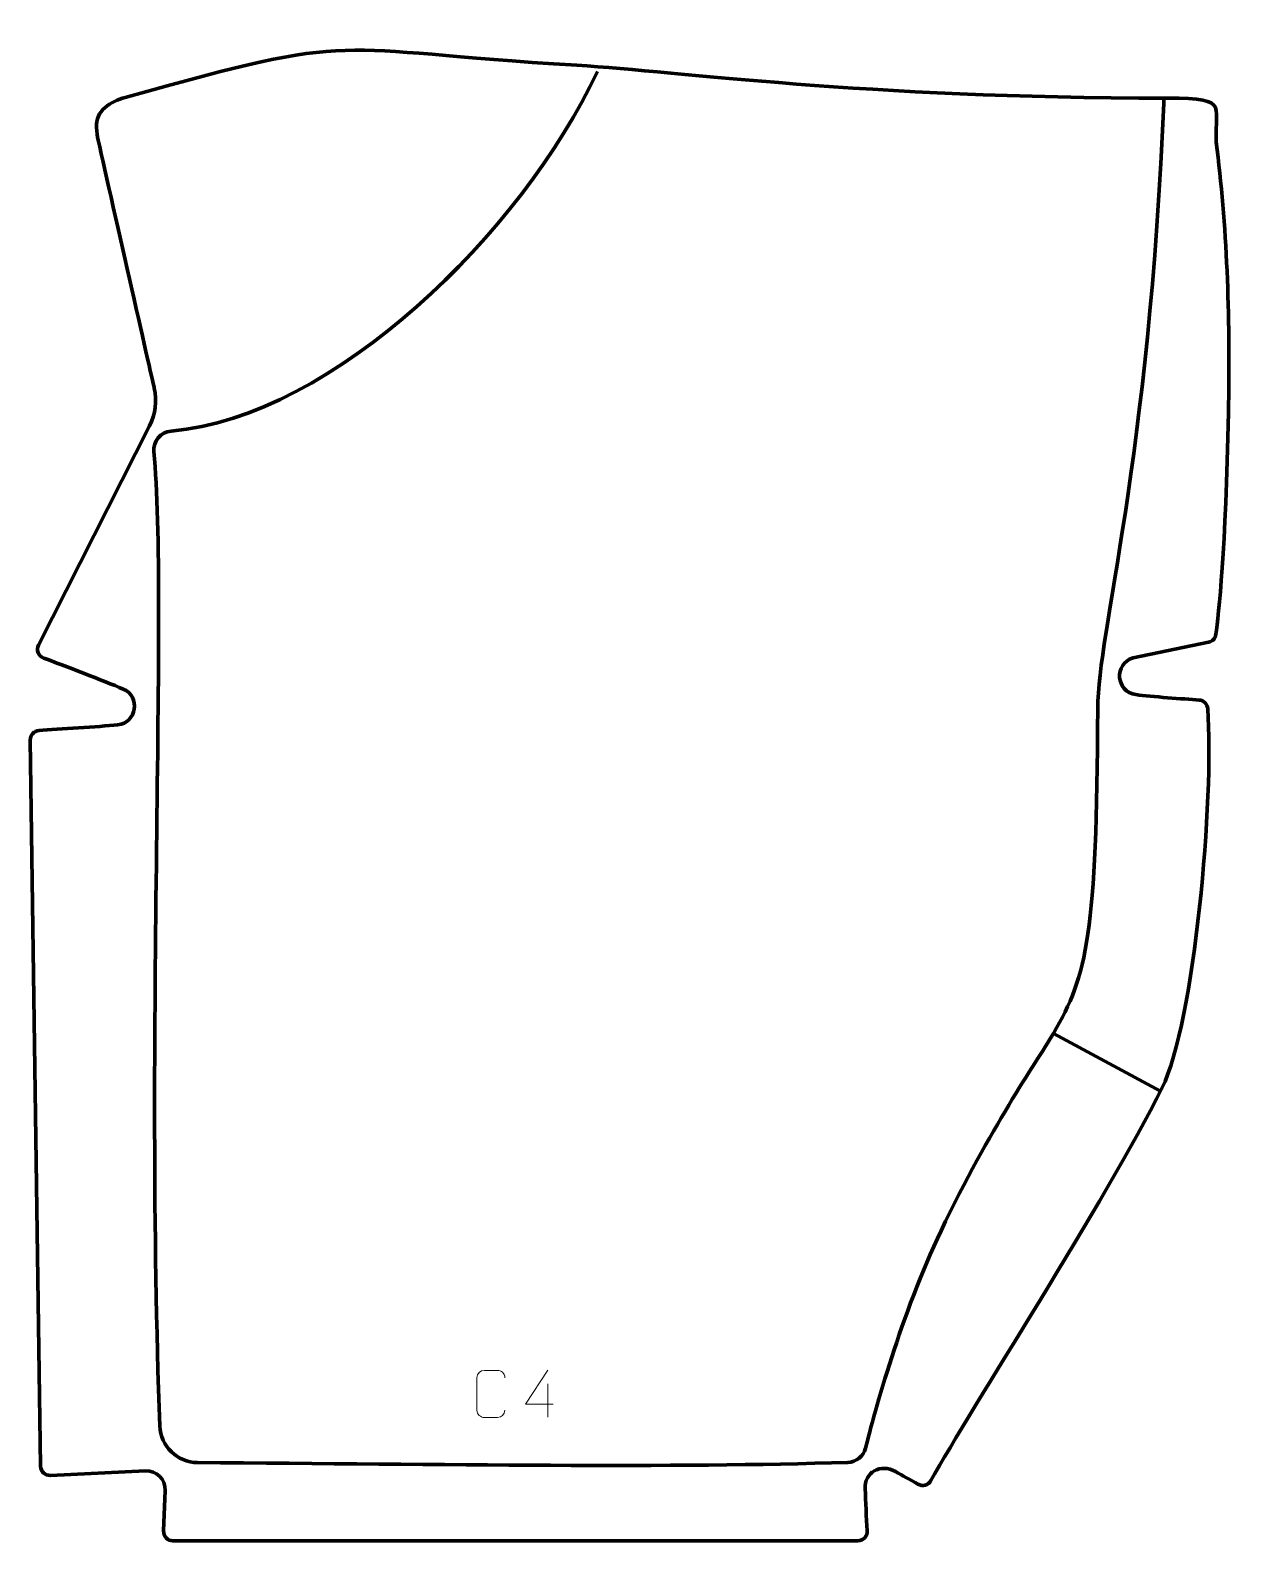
# Model space of a CAD drawing. Header units: millimetres. Extents: x -318 to 321, y -431 to 369.
import ezdxf

# ---------------------------------------------------------------- set-up
doc = ezdxf.new("R2010")
doc.units = ezdxf.units.MM
doc.header["$MEASUREMENT"] = 0
for name, color, linetype in [('layer 1', 7, 'Continuous'), ('layer 2', 7, 'Continuous'), ('layer 3', 7, 'Continuous')]:
    doc.layers.add(name, color=color, linetype=linetype)

msp = doc.modelspace()

# ---------------------------------------------------------------- linework, layer by layer
at = {"layer": 'layer 1', "color": 250, "lineweight": 9}
for points, knots in [([(-66.0503, -362.3213), (-66.1901, -364.6447), (-67.8673, -366.1243), (-70.015, -366.1351), (-70.015, -366.1351), (-72.3469, -366.1347), (-74.6788, -366.1347), (-77.0103, -366.1351), (-77.0103, -366.1351), (-78.9353, -366.2405), (-80.9074, -364.356), (-80.8962, -362.3387), (-80.8962, -362.3387), (-80.8958, -356.5686), (-80.8958, -350.7989), (-80.8962, -345.0296), (-80.8962, -345.0296), (-80.892, -342.8915), (-79.1453, -341.1723), (-76.9929, -341.1858), (-76.9929, -341.1858), (-74.6672, -341.1858), (-72.3411, -341.1858), (-70.015, -341.1858), (-70.015, -341.1858), (-68.0684, -341.1503), (-66.077, -342.6418), (-66.0503, -345.0794)], [0, 0, 0, 0, 0.125, 0.125, 0.125, 0.125, 0.25, 0.25, 0.25, 0.25, 0.375, 0.375, 0.375, 0.375, 0.5, 0.5, 0.5, 0.5, 0.625, 0.625, 0.625, 0.625, 0.75, 0.75, 0.75, 0.75, 1, 1, 1, 1]), ([(-40.4243, -359.1241), (-40.4243, -359.1241), (-55.246, -359.1241), (-55.246, -359.1241), (-55.246, -359.1241), (-55.246, -359.1241), (-43.3684, -341.0536), (-43.3684, -341.0536)], [0, 0, 0, 0, 0.33333333, 0.33333333, 0.33333333, 0.33333333, 1, 1, 1, 1])]:
    msp.add_open_spline(points, degree=3, knots=knots, dxfattribs=at)
msp.add_open_spline([(-43.3684, -348.363), (-43.3684, -348.363), (-43.3684, -366.0277), (-43.3684, -366.0277)], degree=3, dxfattribs=at)
at = {"layer": 'layer 2', "color": 12, "lineweight": 200}
msp.add_open_spline([(121.0181, -431.4985), (121.0181, -431.4985), (-242.0523, -431.4985), (-242.0523, -431.4985), (-242.0523, -431.4985), (-244.8916, -431.4985), (-247.161, -429.1399), (-247.0485, -426.3063), (-247.0485, -426.3063), (-247.0485, -426.3063), (-246.1936, -404.7869), (-246.1936, -404.7869), (-246.1936, -404.7869), (-245.9608, -398.9308), (-250.8034, -394.1337), (-256.6648, -394.4145), (-256.6648, -394.4145), (-256.6648, -394.4145), (-307.033, -396.8282), (-307.033, -396.8282), (-307.033, -396.8282), (-309.8574, -396.9634), (-312.2319, -394.7341), (-312.2721, -391.9102), (-312.2721, -391.9102), (-312.2721, -391.9102), (-317.7102, -7.0494), (-317.7102, -7.0494), (-317.7102, -7.0494), (-317.7475, -4.3919), (-315.6948, -2.1676), (-313.0394, -1.9958), (-313.0394, -1.9958), (-302.6254, -1.3227), (-281.7918, -0.0143), (-271.4, 0.9428), (-271.4, 0.9428), (-261.2809, 1.8745), (-259.0521, 16.0463), (-268.4226, 19.9727), (-268.4226, 19.9727), (-278.8503, 24.3422), (-299.9754, 32.4254), (-310.5767, 36.3557), (-310.5767, 36.3557), (-313.3883, 37.3978), (-314.6848, 40.6317), (-313.3312, 43.3044), (-313.3312, 43.3044), (-313.3312, 43.3044), (-254.5154, 159.3979), (-254.5154, 159.3979), (-254.5154, 159.3979), (-251.3675, 165.6117), (-250.4844, 172.7265), (-252.0187, 179.5196), (-252.0187, 179.5196), (-252.0187, 179.5196), (-273.6981, 275.5157), (-281.6915, 310.9111), (-281.6915, 310.9111), (-282.1099, 312.764), (-282.4336, 315.1621), (-282.6335, 317.6162), (-282.6335, 317.6162), (-283.3555, 326.4765), (-274.9904, 331.3807), (-267.3656, 333.5122), (-267.3656, 333.5122), (-139.8138, 369.1688), (-163.8234, 358.8002), (-27.927, 350.5698), (-27.927, 350.5698), (28.8286, 347.1325), (121.2429, 333.3463), (285.1405, 333.1812), (285.1405, 333.1812), (320.8595, 333.1453), (308.4093, 328.9118), (311.4498, 305.7284), (311.4498, 305.7284), (317.0639, 262.9234), (318.4214, 211.9027), (317.5206, 166.6228), (317.5206, 166.6228), (316.0668, 93.5318), (312.2551, 59.2997), (310.8655, 48.9665), (310.8655, 48.9665), (310.5825, 46.8632), (309.0024, 45.1685), (306.9221, 44.7388), (306.9221, 44.7388), (306.9221, 44.7388), (266.9245, 36.4792), (266.9245, 36.4792), (266.9245, 36.4792), (256.6156, 33.4068), (257.7706, 18.4681), (268.4291, 17.0122), (268.4291, 17.0122), (276.9184, 15.8523), (293.4665, 14.7587), (301.9081, 14.1441), (301.9081, 14.1441), (304.3856, 13.9638), (306.3538, 11.9975), (306.5312, 9.5224), (306.5312, 9.5224), (309.8992, -37.4394), (299.6305, -156.8265), (282.2594, -191.5334), (282.2594, -191.5334), (252.069, -251.8535), (180.9692, -361.4877), (159.7757, -399.5806), (159.7757, -399.5806), (158.4175, -402.0218), (155.3222, -402.8752), (152.9025, -401.4757), (152.9025, -401.4757), (148.7912, -399.0966), (144.7177, -396.9877), (140.9539, -394.8322), (140.9539, -394.8322), (133.1554, -390.3664), (124.3148, -395.0905), (124.8743, -404.0514), (124.8743, -404.0514), (125.2631, -410.2825), (125.4119, -419.4924), (125.9983, -426.0633), (125.9983, -426.0633), (126.259, -428.985), (123.9546, -431.4985), (121.0181, -431.4985)], degree=3, knots=[0, 0, 0, 0, 0.02857143, 0.02857143, 0.02857143, 0.02857143, 0.05714286, 0.05714286, 0.05714286, 0.05714286, 0.08571429, 0.08571429, 0.08571429, 0.08571429, 0.11428571, 0.11428571, 0.11428571, 0.11428571, 0.14285714, 0.14285714, 0.14285714, 0.14285714, 0.17142857, 0.17142857, 0.17142857, 0.17142857, 0.2, 0.2, 0.2, 0.2, 0.22857143, 0.22857143, 0.22857143, 0.22857143, 0.25714286, 0.25714286, 0.25714286, 0.25714286, 0.28571429, 0.28571429, 0.28571429, 0.28571429, 0.31428571, 0.31428571, 0.31428571, 0.31428571, 0.34285714, 0.34285714, 0.34285714, 0.34285714, 0.37142857, 0.37142857, 0.37142857, 0.37142857, 0.4, 0.4, 0.4, 0.4, 0.42857143, 0.42857143, 0.42857143, 0.42857143, 0.45714286, 0.45714286, 0.45714286, 0.45714286, 0.48571429, 0.48571429, 0.48571429, 0.48571429, 0.51428571, 0.51428571, 0.51428571, 0.51428571, 0.54285714, 0.54285714, 0.54285714, 0.54285714, 0.57142857, 0.57142857, 0.57142857, 0.57142857, 0.6, 0.6, 0.6, 0.6, 0.62857143, 0.62857143, 0.62857143, 0.62857143, 0.65714286, 0.65714286, 0.65714286, 0.65714286, 0.68571429, 0.68571429, 0.68571429, 0.68571429, 0.71428571, 0.71428571, 0.71428571, 0.71428571, 0.74285714, 0.74285714, 0.74285714, 0.74285714, 0.77142857, 0.77142857, 0.77142857, 0.77142857, 0.8, 0.8, 0.8, 0.8, 0.82857143, 0.82857143, 0.82857143, 0.82857143, 0.85714286, 0.85714286, 0.85714286, 0.85714286, 0.88571429, 0.88571429, 0.88571429, 0.88571429, 0.91428571, 0.91428571, 0.91428571, 0.91428571, 0.94285714, 0.94285714, 0.94285714, 0.94285714, 1, 1, 1, 1], dxfattribs=at)
at = {"layer": 'layer 3', "color": 142, "lineweight": 200}
msp.add_open_spline([(-17.0667, 347.2278), (-57.241, 261.825), (-156.5894, 164.2873), (-243.0582, 156.6442), (-243.0582, 156.6442), (-248.5711, 156.1566), (-252.6545, 151.295), (-252.1455, 145.7843), (-252.1455, 145.7843), (-244.8327, 66.568), (-256.8279, -163.6502), (-249.035, -370.6446), (-249.035, -370.6446), (-248.6293, -381.4227), (-239.8021, -389.967), (-229.0167, -390.0425), (-229.0167, -390.0425), (-98.4656, -390.9587), (24.6324, -392.9758), (115.7077, -389.931), (115.7077, -389.931), (120.1583, -389.7821), (123.9725, -386.7094), (125.0633, -382.3925), (125.0633, -382.3925), (129.8354, -363.5044), (144.0124, -311.2817), (165.1209, -267.1456), (165.1209, -267.1456), (191.4173, -212.1624), (214.6534, -179.6257), (224.6782, -162.558), (224.6782, -162.558), (242.8149, -131.6793), (247.5961, -109.9648), (248.1937, 9.5644), (248.1937, 9.5644), (248.4014, 51.0801), (275.3256, 137.8239), (283.3574, 334.1066)], degree=3, knots=[0, 0, 0, 0, 0.09090909, 0.09090909, 0.09090909, 0.09090909, 0.18181818, 0.18181818, 0.18181818, 0.18181818, 0.27272727, 0.27272727, 0.27272727, 0.27272727, 0.36363636, 0.36363636, 0.36363636, 0.36363636, 0.45454545, 0.45454545, 0.45454545, 0.45454545, 0.54545455, 0.54545455, 0.54545455, 0.54545455, 0.63636364, 0.63636364, 0.63636364, 0.63636364, 0.72727273, 0.72727273, 0.72727273, 0.72727273, 0.81818182, 0.81818182, 0.81818182, 0.81818182, 1, 1, 1, 1], dxfattribs=at)
msp.add_open_spline([(281.4138, -193.2144), (281.4138, -193.2144), (224.6783, -162.558), (224.6783, -162.558)], degree=3, dxfattribs=at)

doc.saveas('drawing.dxf')
